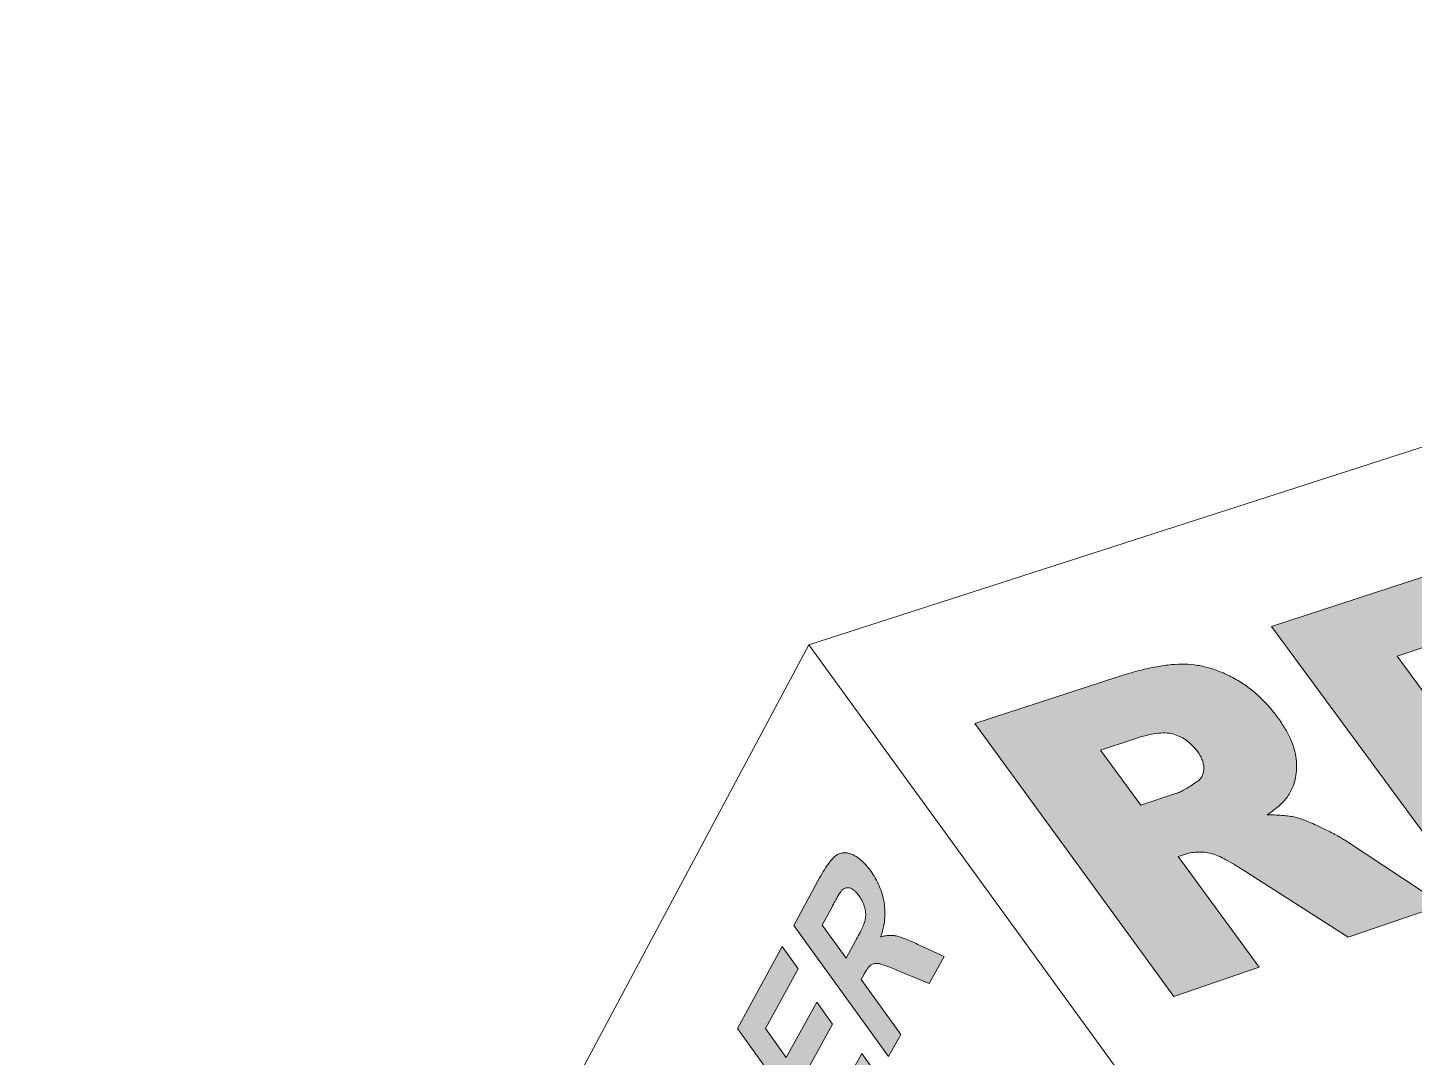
# Model space of a CAD drawing. Header units: millimetres. Extents: x 63.4 to 146.5, y -188.5 to -109.4.
# Drawn here: x 63.43 to 91.57, y -130.27 to -109.37 of the extents above; entities that cross this region are included whole.
import ezdxf

# ---------------------------------------------------------------- set-up
doc = ezdxf.new("R2010")
doc.units = ezdxf.units.MM
doc.header["$MEASUREMENT"] = 0
doc.layers.add('Ebene 1', color=7, linetype='Continuous', lineweight=0)

# ---------------------------------------------------------------- blocks, each defined once
blk = doc.blocks.new('Block_4')
at = {"layer": 'Ebene 1', "true_color": 0x3d3d3c, "transparency": 33554687}
h = blk.add_hatch(color=250, dxfattribs=at)
h.dxf.hatch_style = 2
edge = h.paths.add_edge_path()
edge.add_spline(control_points=[(79.501, -126.624), (79.501, -126.624), (78.976, -127.588), (78.976, -127.588), (78.976, -127.588), (80.897, -130.253), (80.897, -130.253), (80.897, -130.253), (81.149, -129.801), (81.149, -129.801), (81.149, -129.801), (80.343, -128.684), (80.343, -128.684), (80.343, -128.684), (80.395, -128.591), (80.395, -128.591), (80.41, -128.564), (80.423, -128.54), (80.437, -128.519), (80.45, -128.498), (80.463, -128.479), (80.475, -128.462), (80.488, -128.446), (80.5, -128.432), (80.511, -128.42), (80.523, -128.408), (80.534, -128.399), (80.544, -128.392), (80.554, -128.385), (80.565, -128.379), (80.577, -128.374), (80.589, -128.369), (80.601, -128.366), (80.614, -128.363), (80.628, -128.361), (80.641, -128.36), (80.656, -128.36), (80.67, -128.36), (80.685, -128.362), (80.7, -128.364), (80.716, -128.367), (80.737, -128.373), (80.762, -128.381), (80.787, -128.388), (80.817, -128.398), (80.852, -128.411), (80.887, -128.424), (80.926, -128.439), (80.971, -128.457), (81.015, -128.474), (81.064, -128.495), (81.118, -128.518), (81.118, -128.518), (81.723, -128.768), (81.723, -128.768), (81.723, -128.768), (82.029, -128.219), (82.029, -128.219), (82.029, -128.219), (81.496, -127.974), (81.496, -127.974), (81.443, -127.949), (81.394, -127.927), (81.348, -127.908), (81.302, -127.888), (81.26, -127.871), (81.222, -127.857), (81.184, -127.843), (81.149, -127.831), (81.118, -127.821), (81.087, -127.812), (81.06, -127.805), (81.036, -127.8), (81.013, -127.796), (80.989, -127.794), (80.964, -127.792), (80.94, -127.791), (80.916, -127.792), (80.891, -127.794), (80.866, -127.796), (80.841, -127.799), (80.816, -127.804), (80.79, -127.809), (80.765, -127.816), (80.739, -127.824), (80.76, -127.765), (80.777, -127.706), (80.79, -127.648), (80.804, -127.589), (80.814, -127.531), (80.819, -127.473), (80.825, -127.415), (80.827, -127.356), (80.825, -127.298), (80.824, -127.24), (80.818, -127.183), (80.809, -127.124), (80.799, -127.066), (80.785, -127.009), (80.769, -126.953), (80.752, -126.897), (80.732, -126.842), (80.709, -126.788), (80.686, -126.735), (80.66, -126.682), (80.63, -126.63), (80.6, -126.578), (80.567, -126.527), (80.531, -126.477), (80.503, -126.438), (80.474, -126.401), (80.444, -126.368), (80.415, -126.334), (80.385, -126.304), (80.355, -126.277), (80.325, -126.25), (80.295, -126.226), (80.264, -126.206), (80.234, -126.185), (80.203, -126.168), (80.172, -126.153), (80.141, -126.14), (80.11, -126.13), (80.081, -126.123), (80.052, -126.117), (80.023, -126.114), (79.996, -126.115), (79.968, -126.116), (79.942, -126.121), (79.916, -126.129), (79.89, -126.137), (79.865, -126.149), (79.841, -126.164), (79.818, -126.18), (79.793, -126.202), (79.767, -126.229), (79.741, -126.256), (79.714, -126.289), (79.686, -126.327), (79.658, -126.366), (79.628, -126.409), (79.597, -126.459), (79.567, -126.509), (79.535, -126.564), (79.501, -126.624)], knot_values=[0, 0, 0, 0, 1, 1, 1, 2, 2, 2, 3, 3, 3, 4, 4, 4, 5, 5, 5, 6, 6, 6, 7, 7, 7, 8, 8, 8, 9, 9, 9, 10, 10, 10, 11, 11, 11, 12, 12, 12, 13, 13, 13, 14, 14, 14, 15, 15, 15, 16, 16, 16, 17, 17, 17, 18, 18, 18, 19, 19, 19, 20, 20, 20, 21, 21, 21, 22, 22, 22, 23, 23, 23, 24, 24, 24, 25, 25, 25, 26, 26, 26, 27, 27, 27, 28, 28, 28, 29, 29, 29, 30, 30, 30, 31, 31, 31, 32, 32, 32, 33, 33, 33, 34, 34, 34, 35, 35, 35, 36, 36, 36, 37, 37, 37, 38, 38, 38, 39, 39, 39, 40, 40, 40, 41, 41, 41, 42, 42, 42, 43, 43, 43, 44, 44, 44, 45, 45, 45, 46, 46, 46, 47, 47, 47, 48, 48, 48, 48], degree=3, periodic=0)
edge.add_line((79.501, -126.624), (79.501, -126.624))
edge = h.paths.add_edge_path()
edge.add_spline(control_points=[(80.036, -128.257), (80.036, -128.257), (79.549, -127.582), (79.549, -127.582), (79.549, -127.582), (79.745, -127.224), (79.745, -127.224), (79.77, -127.177), (79.793, -127.136), (79.814, -127.099), (79.835, -127.062), (79.853, -127.03), (79.869, -127.002), (79.884, -126.975), (79.898, -126.953), (79.909, -126.935), (79.92, -126.918), (79.929, -126.906), (79.935, -126.898), (79.948, -126.883), (79.961, -126.871), (79.974, -126.86), (79.988, -126.85), (80.001, -126.841), (80.016, -126.835), (80.03, -126.829), (80.044, -126.826), (80.059, -126.824), (80.074, -126.823), (80.089, -126.824), (80.105, -126.828), (80.12, -126.831), (80.136, -126.837), (80.152, -126.846), (80.168, -126.854), (80.184, -126.865), (80.2, -126.878), (80.216, -126.891), (80.232, -126.907), (80.248, -126.924), (80.264, -126.942), (80.28, -126.962), (80.296, -126.984), (80.311, -127.005), (80.324, -127.025), (80.336, -127.046), (80.349, -127.066), (80.36, -127.087), (80.369, -127.107), (80.379, -127.128), (80.388, -127.149), (80.396, -127.169), (80.403, -127.19), (80.41, -127.212), (80.416, -127.233), (80.421, -127.254), (80.425, -127.275), (80.429, -127.295), (80.432, -127.316), (80.434, -127.336), (80.435, -127.356), (80.436, -127.377), (80.435, -127.396), (80.434, -127.416), (80.433, -127.436), (80.43, -127.455), (80.427, -127.475), (80.423, -127.494), (80.416, -127.517), (80.405, -127.545), (80.395, -127.573), (80.381, -127.606), (80.364, -127.642), (80.347, -127.679), (80.327, -127.721), (80.303, -127.766), (80.28, -127.812), (80.253, -127.863), (80.222, -127.918), (80.222, -127.918), (80.036, -128.257), (80.036, -128.257)], knot_values=[0, 0, 0, 0, 1, 1, 1, 2, 2, 2, 3, 3, 3, 4, 4, 4, 5, 5, 5, 6, 6, 6, 7, 7, 7, 8, 8, 8, 9, 9, 9, 10, 10, 10, 11, 11, 11, 12, 12, 12, 13, 13, 13, 14, 14, 14, 15, 15, 15, 16, 16, 16, 17, 17, 17, 18, 18, 18, 19, 19, 19, 20, 20, 20, 21, 21, 21, 22, 22, 22, 23, 23, 23, 24, 24, 24, 25, 25, 25, 26, 26, 26, 27, 27, 27, 27], degree=3, periodic=0)
edge.add_line((80.036, -128.257), (80.036, -128.257))
h = blk.add_hatch(color=250, dxfattribs=at)
h.dxf.hatch_style = 2
h.paths.add_polyline_path([(78.74, -128.02), (77.833, -129.684), (79.737, -132.336), (80.681, -130.64), (80.357, -130.19), (79.664, -131.438), (79.144, -130.714), (79.764, -129.591), (79.442, -129.144), (78.824, -130.268), (78.401, -129.68), (79.064, -128.469), (78.74, -128.02)])
at = {"layer": 'Ebene 1'}
blk.add_lwpolyline([(78.74, -128.02), (77.833, -129.684), (79.737, -132.336), (80.681, -130.64), (80.357, -130.19), (79.664, -131.438), (79.144, -130.714), (79.764, -129.591), (79.442, -129.144), (78.824, -130.268), (78.401, -129.68), (79.064, -128.469), (78.74, -128.02)], dxfattribs=at)
for points, knots in [([(79.501, -126.624), (79.501, -126.624), (78.976, -127.588), (78.976, -127.588), (78.976, -127.588), (80.897, -130.253), (80.897, -130.253), (80.897, -130.253), (81.149, -129.801), (81.149, -129.801), (81.149, -129.801), (80.343, -128.684), (80.343, -128.684), (80.343, -128.684), (80.395, -128.591), (80.395, -128.591), (80.41, -128.564), (80.423, -128.54), (80.437, -128.519), (80.45, -128.498), (80.463, -128.479), (80.475, -128.462), (80.488, -128.446), (80.5, -128.432), (80.511, -128.42), (80.523, -128.408), (80.534, -128.399), (80.544, -128.392), (80.554, -128.385), (80.565, -128.379), (80.577, -128.374), (80.589, -128.369), (80.601, -128.366), (80.614, -128.363), (80.628, -128.361), (80.641, -128.36), (80.656, -128.36), (80.67, -128.36), (80.685, -128.362), (80.7, -128.364), (80.716, -128.367), (80.737, -128.373), (80.762, -128.381), (80.787, -128.388), (80.817, -128.398), (80.852, -128.411), (80.887, -128.424), (80.926, -128.439), (80.971, -128.457), (81.015, -128.474), (81.064, -128.495), (81.118, -128.518), (81.118, -128.518), (81.723, -128.768), (81.723, -128.768), (81.723, -128.768), (82.029, -128.219), (82.029, -128.219), (82.029, -128.219), (81.496, -127.974), (81.496, -127.974), (81.443, -127.949), (81.394, -127.927), (81.348, -127.908), (81.302, -127.888), (81.26, -127.871), (81.222, -127.857), (81.184, -127.843), (81.149, -127.831), (81.118, -127.821), (81.087, -127.812), (81.06, -127.805), (81.036, -127.8), (81.013, -127.796), (80.989, -127.794), (80.964, -127.792), (80.94, -127.791), (80.916, -127.792), (80.891, -127.794), (80.866, -127.796), (80.841, -127.799), (80.816, -127.804), (80.79, -127.809), (80.765, -127.816), (80.739, -127.824), (80.76, -127.765), (80.777, -127.706), (80.79, -127.648), (80.804, -127.589), (80.814, -127.531), (80.819, -127.473), (80.825, -127.415), (80.827, -127.356), (80.825, -127.298), (80.824, -127.24), (80.818, -127.183), (80.809, -127.124), (80.799, -127.066), (80.785, -127.009), (80.769, -126.953), (80.752, -126.897), (80.732, -126.842), (80.709, -126.788), (80.686, -126.735), (80.66, -126.682), (80.63, -126.63), (80.6, -126.578), (80.567, -126.527), (80.531, -126.477), (80.503, -126.438), (80.474, -126.401), (80.444, -126.368), (80.415, -126.334), (80.385, -126.304), (80.355, -126.277), (80.325, -126.25), (80.295, -126.226), (80.264, -126.206), (80.234, -126.185), (80.203, -126.168), (80.172, -126.153), (80.141, -126.14), (80.11, -126.13), (80.081, -126.123), (80.052, -126.117), (80.023, -126.114), (79.996, -126.115), (79.968, -126.116), (79.942, -126.121), (79.916, -126.129), (79.89, -126.137), (79.865, -126.149), (79.841, -126.164), (79.818, -126.18), (79.793, -126.202), (79.767, -126.229), (79.741, -126.256), (79.714, -126.289), (79.686, -126.327), (79.658, -126.366), (79.628, -126.409), (79.597, -126.459), (79.567, -126.509), (79.535, -126.564), (79.501, -126.624)], [0, 0, 0, 0, 1, 1, 1, 2, 2, 2, 3, 3, 3, 4, 4, 4, 5, 5, 5, 6, 6, 6, 7, 7, 7, 8, 8, 8, 9, 9, 9, 10, 10, 10, 11, 11, 11, 12, 12, 12, 13, 13, 13, 14, 14, 14, 15, 15, 15, 16, 16, 16, 17, 17, 17, 18, 18, 18, 19, 19, 19, 20, 20, 20, 21, 21, 21, 22, 22, 22, 23, 23, 23, 24, 24, 24, 25, 25, 25, 26, 26, 26, 27, 27, 27, 28, 28, 28, 29, 29, 29, 30, 30, 30, 31, 31, 31, 32, 32, 32, 33, 33, 33, 34, 34, 34, 35, 35, 35, 36, 36, 36, 37, 37, 37, 38, 38, 38, 39, 39, 39, 40, 40, 40, 41, 41, 41, 42, 42, 42, 43, 43, 43, 44, 44, 44, 45, 45, 45, 46, 46, 46, 47, 47, 47, 48, 48, 48, 48]), ([(80.036, -128.257), (80.036, -128.257), (79.549, -127.582), (79.549, -127.582), (79.549, -127.582), (79.745, -127.224), (79.745, -127.224), (79.77, -127.177), (79.793, -127.136), (79.814, -127.099), (79.835, -127.062), (79.853, -127.03), (79.869, -127.002), (79.884, -126.975), (79.898, -126.953), (79.909, -126.935), (79.92, -126.918), (79.929, -126.906), (79.935, -126.898), (79.948, -126.883), (79.961, -126.871), (79.974, -126.86), (79.988, -126.85), (80.001, -126.841), (80.016, -126.835), (80.03, -126.829), (80.044, -126.826), (80.059, -126.824), (80.074, -126.823), (80.089, -126.824), (80.105, -126.828), (80.12, -126.831), (80.136, -126.837), (80.152, -126.846), (80.168, -126.854), (80.184, -126.865), (80.2, -126.878), (80.216, -126.891), (80.232, -126.907), (80.248, -126.924), (80.264, -126.942), (80.28, -126.962), (80.296, -126.984), (80.311, -127.005), (80.324, -127.025), (80.336, -127.046), (80.349, -127.066), (80.36, -127.087), (80.369, -127.107), (80.379, -127.128), (80.388, -127.149), (80.396, -127.169), (80.403, -127.19), (80.41, -127.212), (80.416, -127.233), (80.421, -127.254), (80.425, -127.275), (80.429, -127.295), (80.432, -127.316), (80.434, -127.336), (80.435, -127.356), (80.436, -127.377), (80.435, -127.396), (80.434, -127.416), (80.433, -127.436), (80.43, -127.455), (80.427, -127.475), (80.423, -127.494), (80.416, -127.517), (80.405, -127.545), (80.395, -127.573), (80.381, -127.606), (80.364, -127.642), (80.347, -127.679), (80.327, -127.721), (80.303, -127.766), (80.28, -127.812), (80.253, -127.863), (80.222, -127.918), (80.222, -127.918), (80.036, -128.257), (80.036, -128.257)], [0, 0, 0, 0, 1, 1, 1, 2, 2, 2, 3, 3, 3, 4, 4, 4, 5, 5, 5, 6, 6, 6, 7, 7, 7, 8, 8, 8, 9, 9, 9, 10, 10, 10, 11, 11, 11, 12, 12, 12, 13, 13, 13, 14, 14, 14, 15, 15, 15, 16, 16, 16, 17, 17, 17, 18, 18, 18, 19, 19, 19, 20, 20, 20, 21, 21, 21, 22, 22, 22, 23, 23, 23, 24, 24, 24, 25, 25, 25, 26, 26, 26, 27, 27, 27, 27])]:
    blk.add_open_spline(points, degree=3, knots=knots, dxfattribs=at)
blk = doc.blocks.new('Block_3')
at = {"layer": 'Ebene 1'}
blk.add_lwpolyline([(108.203, -161.709), (88.838, -188.484), (63.429, -151.578), (79.28, -121.897)], close=True, dxfattribs=at)
blk.add_blockref('Block_4', (0, 0), dxfattribs=at)
blk = doc.blocks.new('Block_2')
at = {"layer": 'Ebene 1'}
blk.add_blockref('Block_3', (0, 0), dxfattribs=at)
blk = doc.blocks.new('Block_10')
at = {"layer": 'Ebene 1', "true_color": 0x3d3d3c, "transparency": 33554687}
h = blk.add_hatch(color=250, dxfattribs=at)
h.dxf.hatch_style = 2
h.paths.add_polyline_path([(93.185, -120.046), (88.669, -121.525), (92.694, -126.989), (97.284, -125.429), (96.369, -124.196), (93.473, -125.172), (92.679, -124.098), (95.293, -123.224), (94.475, -122.121), (91.86, -122.989), (91.221, -122.124), (94.038, -121.195), (93.185, -120.046)])
h = blk.add_hatch(color=250, dxfattribs=at)
h.dxf.hatch_style = 2
edge = h.paths.add_edge_path()
edge.add_spline(control_points=[(85.533, -122.551), (85.533, -122.551), (82.653, -123.494), (82.653, -123.494), (82.653, -123.494), (86.687, -129.03), (86.687, -129.03), (86.687, -129.03), (88.423, -128.44), (88.423, -128.44), (88.423, -128.44), (86.78, -126.193), (86.78, -126.193), (86.78, -126.193), (86.932, -126.142), (86.932, -126.142), (86.972, -126.129), (87.012, -126.119), (87.053, -126.112), (87.094, -126.105), (87.136, -126.101), (87.179, -126.1), (87.223, -126.099), (87.266, -126.1), (87.311, -126.105), (87.356, -126.11), (87.402, -126.117), (87.449, -126.128), (87.483, -126.137), (87.522, -126.15), (87.566, -126.168), (87.609, -126.186), (87.656, -126.209), (87.708, -126.235), (87.759, -126.262), (87.815, -126.293), (87.875, -126.329), (87.935, -126.364), (88, -126.404), (88.069, -126.449), (88.069, -126.449), (90.226, -127.827), (90.226, -127.827), (90.226, -127.827), (92.152, -127.172), (92.152, -127.172), (92.152, -127.172), (90.153, -125.856), (90.153, -125.856), (90.13, -125.84), (90.101, -125.822), (90.069, -125.803), (90.037, -125.784), (90, -125.764), (89.959, -125.742), (89.919, -125.72), (89.874, -125.697), (89.825, -125.673), (89.776, -125.649), (89.723, -125.623), (89.666, -125.596), (89.61, -125.57), (89.557, -125.545), (89.508, -125.524), (89.459, -125.502), (89.415, -125.483), (89.374, -125.467), (89.333, -125.45), (89.297, -125.437), (89.264, -125.426), (89.232, -125.415), (89.204, -125.406), (89.18, -125.401), (89.144, -125.391), (89.105, -125.383), (89.062, -125.376), (89.02, -125.369), (88.974, -125.364), (88.924, -125.359), (88.875, -125.355), (88.822, -125.351), (88.766, -125.349), (88.709, -125.347), (88.65, -125.345), (88.586, -125.345), (88.639, -125.309), (88.689, -125.274), (88.734, -125.239), (88.779, -125.203), (88.82, -125.168), (88.857, -125.134), (88.893, -125.099), (88.926, -125.065), (88.955, -125.03), (88.983, -124.996), (89.008, -124.962), (89.028, -124.929), (89.06, -124.875), (89.087, -124.82), (89.109, -124.764), (89.131, -124.707), (89.148, -124.649), (89.16, -124.589), (89.172, -124.53), (89.179, -124.469), (89.181, -124.406), (89.183, -124.343), (89.18, -124.279), (89.172, -124.213), (89.165, -124.146), (89.151, -124.079), (89.132, -124.011), (89.112, -123.942), (89.087, -123.873), (89.055, -123.802), (89.023, -123.731), (88.985, -123.659), (88.941, -123.586), (88.898, -123.513), (88.848, -123.439), (88.792, -123.363), (88.728, -123.275), (88.661, -123.193), (88.591, -123.116), (88.522, -123.039), (88.449, -122.967), (88.374, -122.901), (88.298, -122.834), (88.22, -122.772), (88.139, -122.715), (88.057, -122.659), (87.973, -122.607), (87.886, -122.56), (87.799, -122.514), (87.712, -122.474), (87.625, -122.44), (87.539, -122.405), (87.452, -122.377), (87.365, -122.354), (87.279, -122.331), (87.192, -122.314), (87.106, -122.303), (87.019, -122.292), (86.933, -122.287), (86.847, -122.288), (86.76, -122.288), (86.668, -122.293), (86.569, -122.305), (86.471, -122.316), (86.368, -122.332), (86.258, -122.355), (86.149, -122.377), (86.034, -122.404), (85.913, -122.437), (85.792, -122.47), (85.666, -122.508), (85.533, -122.551)], knot_values=[0, 0, 0, 0, 1, 1, 1, 2, 2, 2, 3, 3, 3, 4, 4, 4, 5, 5, 5, 6, 6, 6, 7, 7, 7, 8, 8, 8, 9, 9, 9, 10, 10, 10, 11, 11, 11, 12, 12, 12, 13, 13, 13, 14, 14, 14, 15, 15, 15, 16, 16, 16, 17, 17, 17, 18, 18, 18, 19, 19, 19, 20, 20, 20, 21, 21, 21, 22, 22, 22, 23, 23, 23, 24, 24, 24, 25, 25, 25, 26, 26, 26, 27, 27, 27, 28, 28, 28, 29, 29, 29, 30, 30, 30, 31, 31, 31, 32, 32, 32, 33, 33, 33, 34, 34, 34, 35, 35, 35, 36, 36, 36, 37, 37, 37, 38, 38, 38, 39, 39, 39, 40, 40, 40, 41, 41, 41, 42, 42, 42, 43, 43, 43, 44, 44, 44, 45, 45, 45, 46, 46, 46, 47, 47, 47, 48, 48, 48, 49, 49, 49, 50, 50, 50, 51, 51, 51, 52, 52, 52, 52], degree=3, periodic=0)
edge.add_line((85.533, -122.551), (85.533, -122.551))
edge = h.paths.add_edge_path()
edge.add_spline(control_points=[(86.018, -125.15), (86.018, -125.15), (85.2, -124.032), (85.2, -124.032), (85.2, -124.032), (85.957, -123.782), (85.957, -123.782), (86.036, -123.756), (86.11, -123.736), (86.181, -123.72), (86.251, -123.704), (86.318, -123.694), (86.38, -123.688), (86.442, -123.683), (86.5, -123.682), (86.554, -123.686), (86.608, -123.691), (86.658, -123.7), (86.704, -123.715), (86.749, -123.729), (86.793, -123.747), (86.836, -123.768), (86.878, -123.79), (86.919, -123.816), (86.958, -123.845), (86.998, -123.874), (87.035, -123.907), (87.071, -123.944), (87.107, -123.98), (87.141, -124.021), (87.174, -124.066), (87.196, -124.095), (87.214, -124.125), (87.23, -124.154), (87.246, -124.184), (87.259, -124.213), (87.269, -124.242), (87.28, -124.272), (87.287, -124.301), (87.292, -124.33), (87.297, -124.36), (87.299, -124.389), (87.298, -124.417), (87.297, -124.446), (87.293, -124.474), (87.286, -124.499), (87.279, -124.525), (87.269, -124.549), (87.256, -124.571), (87.243, -124.593), (87.228, -124.613), (87.209, -124.632), (87.191, -124.651), (87.169, -124.668), (87.145, -124.683), (87.099, -124.714), (87.055, -124.743), (87.015, -124.768), (86.975, -124.793), (86.938, -124.815), (86.905, -124.833), (86.871, -124.852), (86.841, -124.868), (86.815, -124.88), (86.788, -124.893), (86.765, -124.902), (86.745, -124.909), (86.745, -124.909), (86.018, -125.15), (86.018, -125.15)], knot_values=[0, 0, 0, 0, 1, 1, 1, 2, 2, 2, 3, 3, 3, 4, 4, 4, 5, 5, 5, 6, 6, 6, 7, 7, 7, 8, 8, 8, 9, 9, 9, 10, 10, 10, 11, 11, 11, 12, 12, 12, 13, 13, 13, 14, 14, 14, 15, 15, 15, 16, 16, 16, 17, 17, 17, 18, 18, 18, 19, 19, 19, 20, 20, 20, 21, 21, 21, 22, 22, 22, 23, 23, 23, 23], degree=3, periodic=0)
edge.add_line((86.018, -125.15), (86.018, -125.15))
at = {"layer": 'Ebene 1'}
blk.add_lwpolyline([(93.185, -120.046), (88.669, -121.525), (92.694, -126.989), (97.284, -125.429), (96.369, -124.196), (93.473, -125.172), (92.679, -124.098), (95.293, -123.224), (94.475, -122.121), (91.86, -122.989), (91.221, -122.124), (94.038, -121.195), (93.185, -120.046)], dxfattribs=at)
for points, knots in [([(85.533, -122.551), (85.533, -122.551), (82.653, -123.494), (82.653, -123.494), (82.653, -123.494), (86.687, -129.03), (86.687, -129.03), (86.687, -129.03), (88.423, -128.44), (88.423, -128.44), (88.423, -128.44), (86.78, -126.193), (86.78, -126.193), (86.78, -126.193), (86.932, -126.142), (86.932, -126.142), (86.972, -126.129), (87.012, -126.119), (87.053, -126.112), (87.094, -126.105), (87.136, -126.101), (87.179, -126.1), (87.223, -126.099), (87.266, -126.1), (87.311, -126.105), (87.356, -126.11), (87.402, -126.117), (87.449, -126.128), (87.483, -126.137), (87.522, -126.15), (87.566, -126.168), (87.609, -126.186), (87.656, -126.209), (87.708, -126.235), (87.759, -126.262), (87.815, -126.293), (87.875, -126.329), (87.935, -126.364), (88, -126.404), (88.069, -126.449), (88.069, -126.449), (90.226, -127.827), (90.226, -127.827), (90.226, -127.827), (92.152, -127.172), (92.152, -127.172), (92.152, -127.172), (90.153, -125.856), (90.153, -125.856), (90.13, -125.84), (90.101, -125.822), (90.069, -125.803), (90.037, -125.784), (90, -125.764), (89.959, -125.742), (89.919, -125.72), (89.874, -125.697), (89.825, -125.673), (89.776, -125.649), (89.723, -125.623), (89.666, -125.596), (89.61, -125.57), (89.557, -125.545), (89.508, -125.524), (89.459, -125.502), (89.415, -125.483), (89.374, -125.467), (89.333, -125.45), (89.297, -125.437), (89.264, -125.426), (89.232, -125.415), (89.204, -125.406), (89.18, -125.401), (89.144, -125.391), (89.105, -125.383), (89.062, -125.376), (89.02, -125.369), (88.974, -125.364), (88.924, -125.359), (88.875, -125.355), (88.822, -125.351), (88.766, -125.349), (88.709, -125.347), (88.65, -125.345), (88.586, -125.345), (88.639, -125.309), (88.689, -125.274), (88.734, -125.239), (88.779, -125.203), (88.82, -125.168), (88.857, -125.134), (88.893, -125.099), (88.926, -125.065), (88.955, -125.03), (88.983, -124.996), (89.008, -124.962), (89.028, -124.929), (89.06, -124.875), (89.087, -124.82), (89.109, -124.764), (89.131, -124.707), (89.148, -124.649), (89.16, -124.589), (89.172, -124.53), (89.179, -124.469), (89.181, -124.406), (89.183, -124.343), (89.18, -124.279), (89.172, -124.213), (89.165, -124.146), (89.151, -124.079), (89.132, -124.011), (89.112, -123.942), (89.087, -123.873), (89.055, -123.802), (89.023, -123.731), (88.985, -123.659), (88.941, -123.586), (88.898, -123.513), (88.848, -123.439), (88.792, -123.363), (88.728, -123.275), (88.661, -123.193), (88.591, -123.116), (88.522, -123.039), (88.449, -122.967), (88.374, -122.901), (88.298, -122.834), (88.22, -122.772), (88.139, -122.715), (88.057, -122.659), (87.973, -122.607), (87.886, -122.56), (87.799, -122.514), (87.712, -122.474), (87.625, -122.44), (87.539, -122.405), (87.452, -122.377), (87.365, -122.354), (87.279, -122.331), (87.192, -122.314), (87.106, -122.303), (87.019, -122.292), (86.933, -122.287), (86.847, -122.288), (86.76, -122.288), (86.668, -122.293), (86.569, -122.305), (86.471, -122.316), (86.368, -122.332), (86.258, -122.355), (86.149, -122.377), (86.034, -122.404), (85.913, -122.437), (85.792, -122.47), (85.666, -122.508), (85.533, -122.551)], [0, 0, 0, 0, 1, 1, 1, 2, 2, 2, 3, 3, 3, 4, 4, 4, 5, 5, 5, 6, 6, 6, 7, 7, 7, 8, 8, 8, 9, 9, 9, 10, 10, 10, 11, 11, 11, 12, 12, 12, 13, 13, 13, 14, 14, 14, 15, 15, 15, 16, 16, 16, 17, 17, 17, 18, 18, 18, 19, 19, 19, 20, 20, 20, 21, 21, 21, 22, 22, 22, 23, 23, 23, 24, 24, 24, 25, 25, 25, 26, 26, 26, 27, 27, 27, 28, 28, 28, 29, 29, 29, 30, 30, 30, 31, 31, 31, 32, 32, 32, 33, 33, 33, 34, 34, 34, 35, 35, 35, 36, 36, 36, 37, 37, 37, 38, 38, 38, 39, 39, 39, 40, 40, 40, 41, 41, 41, 42, 42, 42, 43, 43, 43, 44, 44, 44, 45, 45, 45, 46, 46, 46, 47, 47, 47, 48, 48, 48, 49, 49, 49, 50, 50, 50, 51, 51, 51, 52, 52, 52, 52]), ([(86.018, -125.15), (86.018, -125.15), (85.2, -124.032), (85.2, -124.032), (85.2, -124.032), (85.957, -123.782), (85.957, -123.782), (86.036, -123.756), (86.11, -123.736), (86.181, -123.72), (86.251, -123.704), (86.318, -123.694), (86.38, -123.688), (86.442, -123.683), (86.5, -123.682), (86.554, -123.686), (86.608, -123.691), (86.658, -123.7), (86.704, -123.715), (86.749, -123.729), (86.793, -123.747), (86.836, -123.768), (86.878, -123.79), (86.919, -123.816), (86.958, -123.845), (86.998, -123.874), (87.035, -123.907), (87.071, -123.944), (87.107, -123.98), (87.141, -124.021), (87.174, -124.066), (87.196, -124.095), (87.214, -124.125), (87.23, -124.154), (87.246, -124.184), (87.259, -124.213), (87.269, -124.242), (87.28, -124.272), (87.287, -124.301), (87.292, -124.33), (87.297, -124.36), (87.299, -124.389), (87.298, -124.417), (87.297, -124.446), (87.293, -124.474), (87.286, -124.499), (87.279, -124.525), (87.269, -124.549), (87.256, -124.571), (87.243, -124.593), (87.228, -124.613), (87.209, -124.632), (87.191, -124.651), (87.169, -124.668), (87.145, -124.683), (87.099, -124.714), (87.055, -124.743), (87.015, -124.768), (86.975, -124.793), (86.938, -124.815), (86.905, -124.833), (86.871, -124.852), (86.841, -124.868), (86.815, -124.88), (86.788, -124.893), (86.765, -124.902), (86.745, -124.909), (86.745, -124.909), (86.018, -125.15), (86.018, -125.15)], [0, 0, 0, 0, 1, 1, 1, 2, 2, 2, 3, 3, 3, 4, 4, 4, 5, 5, 5, 6, 6, 6, 7, 7, 7, 8, 8, 8, 9, 9, 9, 10, 10, 10, 11, 11, 11, 12, 12, 12, 13, 13, 13, 14, 14, 14, 15, 15, 15, 16, 16, 16, 17, 17, 17, 18, 18, 18, 19, 19, 19, 20, 20, 20, 21, 21, 21, 22, 22, 22, 23, 23, 23, 23])]:
    blk.add_open_spline(points, degree=3, knots=knots, dxfattribs=at)
blk = doc.blocks.new('Block_9')
at = {"layer": 'Ebene 1'}
blk.add_lwpolyline([(118.12, -109.372), (146.454, -145.82), (108.203, -161.709), (79.28, -121.897)], close=True, dxfattribs=at)
blk.add_blockref('Block_10', (0, 0), dxfattribs=at)
blk = doc.blocks.new('Block_8')
at = {"layer": 'Ebene 1'}
blk.add_blockref('Block_9', (0, 0), dxfattribs=at)
blk = doc.blocks.new('Block_1')
at = {"layer": 'Ebene 1'}
for name in ['Block_8', 'Block_2']:
    blk.add_blockref(name, (0, 0), dxfattribs=at)
blk = doc.blocks.new('Block_0')
at = {"layer": 'Ebene 1'}
blk.add_blockref('Block_1', (0, 0), dxfattribs=at)

msp = doc.modelspace()

# ---------------------------------------------------------------- block references
at = {"layer": 'Ebene 1'}
msp.add_blockref('Block_0', (0, 0), dxfattribs=at)

doc.saveas('drawing.dxf')
